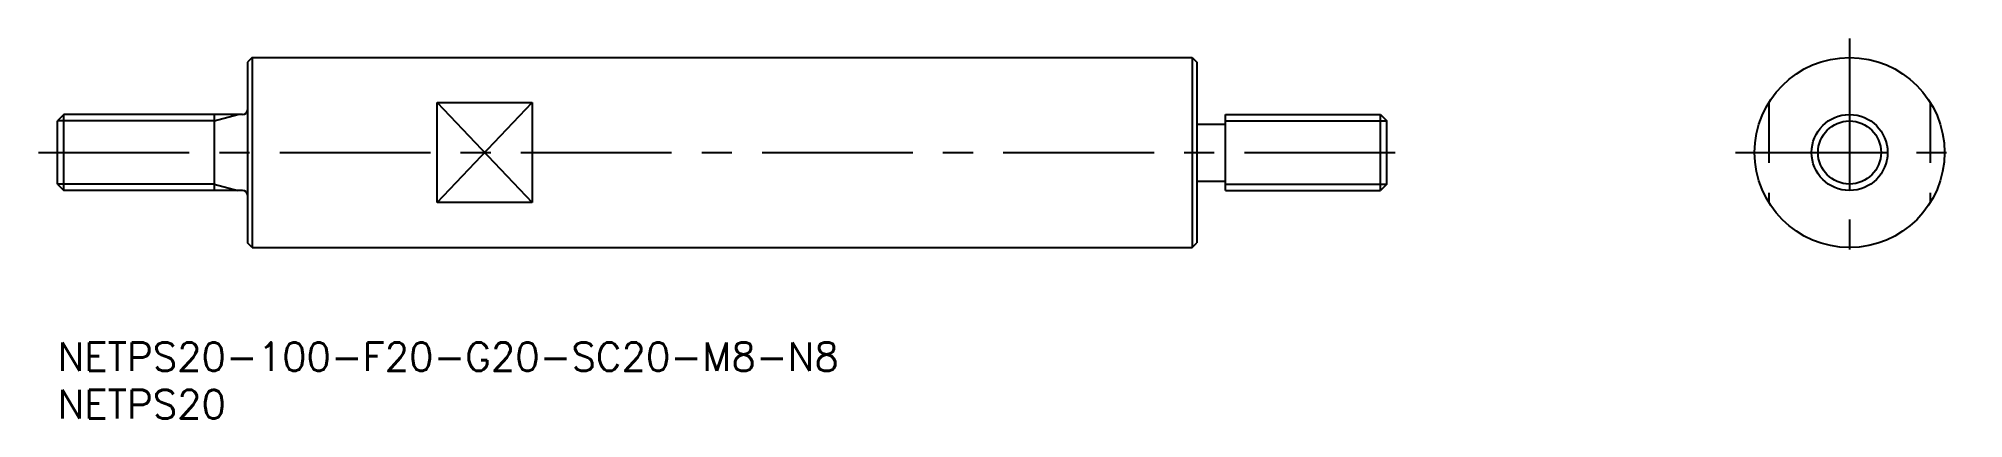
# Model space of a CAD drawing. Extents: x -2 to 201, y -8 to 32.
import ezdxf

# ---------------------------------------------------------------- set-up
doc = ezdxf.new("R2010")
doc.units = 0
doc.header["$LTSCALE"] = 0.5
doc.linetypes.add('CENTER', pattern=[50.8, 31.75, -6.35, 6.35, -6.35])
doc.linetypes.add('DASHED', pattern=[19.05, 12.7, -6.35])
for name, color, linetype in [('MSM_CENTER', 1, 'CENTER'), ('MSM_CONTINUOUS', 7, 'CONTINUOUS'), ('MSM_DASHED', 4, 'DASHED'), ('MSM_NARROW', 5, 'CONTINUOUS'), ('MSM_PART_NUMBER', 7, 'CONTINUOUS')]:
    doc.layers.add(name, color=color, linetype=linetype)
doc.styles.get("Standard").update_dxf_attribs({"font": 'txt.shx', "height": 3, "bigfont": 'bigfont.shx'})

# ---------------------------------------------------------------- blocks, each defined once
blk = doc.blocks.new('*U4')
at = {"layer": 'MSM_PART_NUMBER'}
blk.add_text('NETPS20-100-F20-G20-SC20-M8-N8', height=3, dxfattribs=at).set_placement((0, -3))
blk = doc.blocks.new('*U5')
at = {"layer": 'MSM_PART_NUMBER'}
blk.add_text('NETPS20', height=3, dxfattribs=at).set_placement((0, -8))

msp = doc.modelspace()

# ---------------------------------------------------------------- linework, layer by layer
at = {"layer": 'MSM_CENTER'}
for p, q in [((188.72, 32), (188.72, 8)), ((-2, 20), (142, 20)), ((176.72, 20), (200.72, 20))]:
    msp.add_line(p, q, dxfattribs=at)
at = {"layer": 'MSM_CONTINUOUS'}
for p, q in [((20.5, 30), (20, 29.5)), ((20, 29.5), (20, 10.5)), ((20.5, 30), (119.5, 30)), ((20.5, 30), (20.5, 10)), ((119.5, 30), (119.5, 10)), ((119.5, 30), (120, 29.5)), ((120, 29.5), (120, 10.5)), ((40, 25.27), (50, 25.27)), ((40, 14.73), (40, 25.27)), ((50, 25.27), (50, 14.73)), ((0.68, 24), (0, 23.32)), ((0, 16.68), (0, 23.32)), ((19.5, 24), (0.68, 24)), ((0.68, 16), (0.68, 24)), ((16.5, 24), (16.5, 16)), ((120, 23), (123, 23)), ((123, 24), (139.32, 24)), ((123, 16), (123, 24)), ((139.32, 16), (139.32, 24)), ((139.32, 24), (140, 23.32)), ((140, 16.68), (140, 23.32)), ((0, 16.68), (0.68, 16)), ((120, 17), (123, 17)), ((140, 16.68), (139.32, 16)), ((19.5, 16), (0.68, 16)), ((50, 14.73), (40, 14.73)), ((123, 16), (139.32, 16)), ((20.5, 10), (20, 10.5)), ((119.5, 10), (120, 10.5)), ((20.5, 10), (119.5, 10))]:
    msp.add_line(p, q, dxfattribs=at)
for radius in [10, 4]:
    msp.add_circle((188.72, 20), radius, dxfattribs=at)
for centre, start, end in [((19.5, 24.5), 270, 0), ((19.5, 15.5), 0, 90)]:
    msp.add_arc(centre, 0.5, start, end, dxfattribs=at)
at = {"layer": 'MSM_DASHED'}
for p, q in [((180.22, 25.27), (180.22, 14.73)), ((197.22, 25.27), (197.22, 14.73))]:
    msp.add_line(p, q, dxfattribs=at)
at = {"layer": 'MSM_NARROW'}
for p, q in [((40, 25.27), (50, 14.73)), ((40, 14.73), (50, 25.27)), ((16.5, 23.32), (0, 23.32)), ((16.5, 23.32), (19, 24)), ((123, 23.32), (140, 23.32)), ((16.5, 16.68), (0, 16.68)), ((16.5, 16.68), (19, 16)), ((123, 16.68), (140, 16.68))]:
    msp.add_line(p, q, dxfattribs=at)
msp.add_circle((188.72, 20), 3.32, dxfattribs=at)

# ---------------------------------------------------------------- block references
at = {"layer": 'MSM_CONTINUOUS'}
for name in ['*U4', '*U5']:
    msp.add_blockref(name, (0, 0), dxfattribs=at)

doc.saveas('drawing.dxf')
